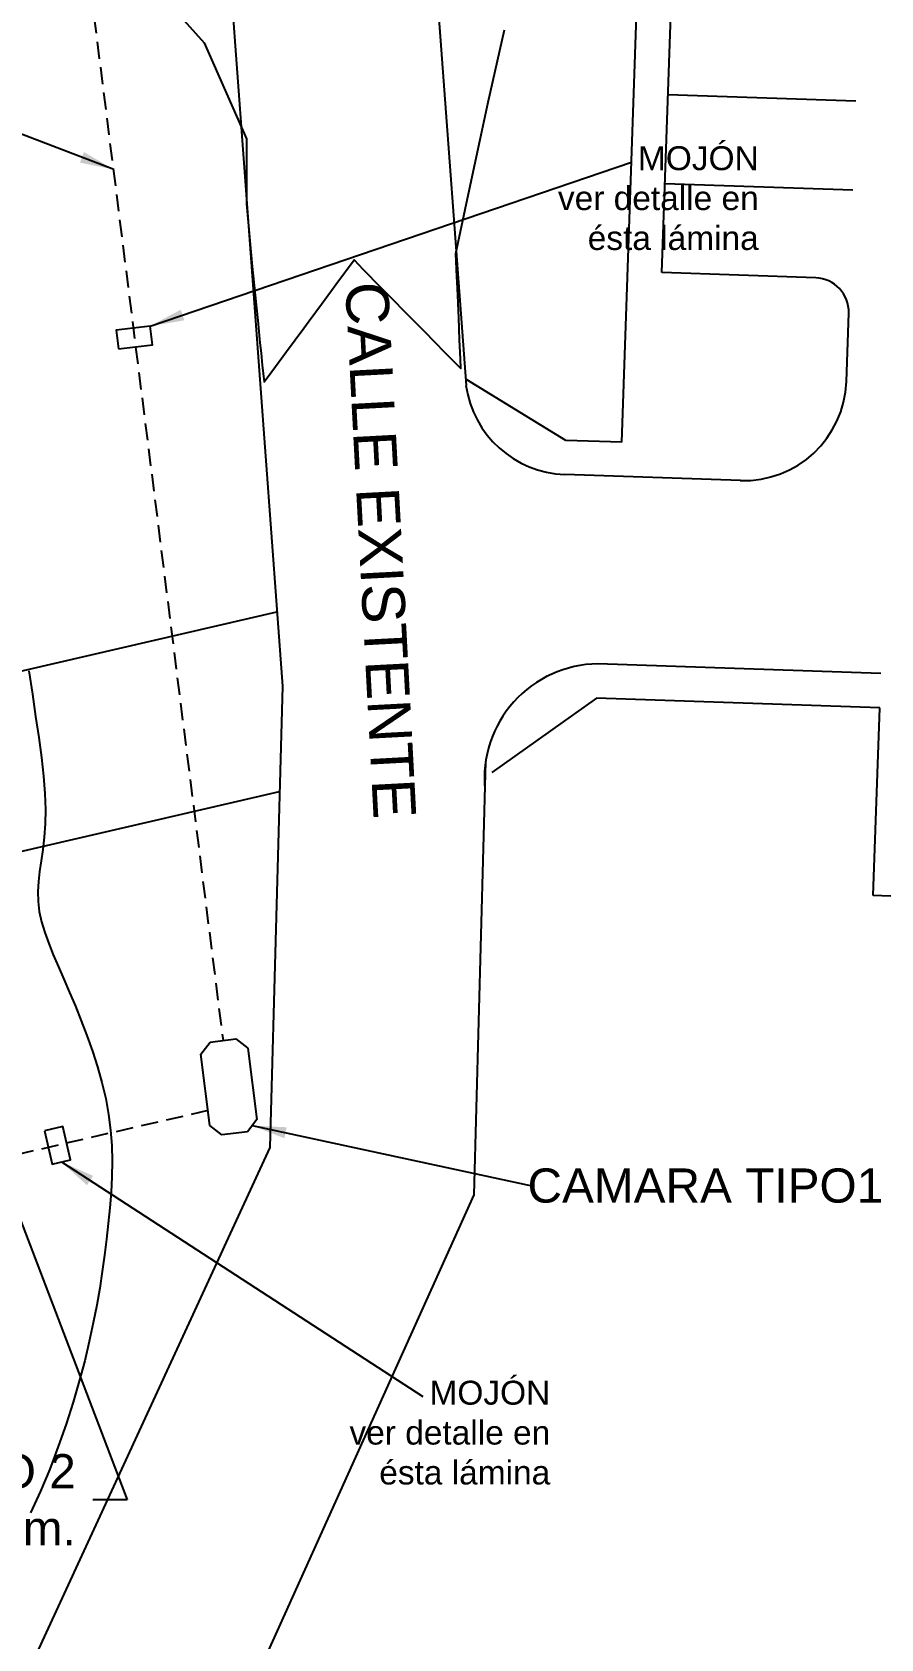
# Model space of a CAD drawing. Extents: x -1592 to 8, y 0 to 418.
# Drawn here: x -1493.5 to -1468.68, y 317.21 to 364.2 of the extents above; entities that cross this region are included whole.
import ezdxf

# ---------------------------------------------------------------- set-up
doc = ezdxf.new("R2010")
doc.units = 0
doc.header["$LTSCALE"] = 0.5
doc.header["$MEASUREMENT"] = 0
doc.linetypes.add('DASHEDX2', pattern=[1.5, 1, -0.5])
for name, color, linetype in [('CALLE', 3, 'CONTINUOUS'), ('DISEÑO-LINEA-PROPIEDAD', 1, 'CONTINUOUS'), ('fib-optica', 2, 'CONTINUOUS'), ('T2', 5, 'CONTINUOUS'), ('TALUD', 5, 'CONTINUOUS'), ('TEXT', 5, 'CONTINUOUS'), ('UCR-CURVAS1', 1, 'CONTINUOUS')]:
    doc.layers.add(name, color=color, linetype=linetype)
doc.styles.add('SANSSERIF', font='sas_____.pfb')
doc.dimstyles.new('1-500', dxfattribs={"dimscale": 5.556, "dimtxt": 0.18, "dimasz": 0.18, "dimexe": 0.18, "dimexo": 0.063, "dimgap": 0.09, "dimtad": 2, "dimtih": 1, "dimtoh": 1, "dimzin": 0, "dimdsep": 46, "dimtxsty": 'SANSSERIF', "dimcen": 0.09, "dimclrd": 6, "dimclre": 6, "dimclrt": 1, "dimaunit": 1, "dimadec": 3, "dimazin": 0, "dimtfac": 1, "dimtofl": 0, "dimtmove": 0, "dimatfit": 3, "dimfxl": 1, "dimtolj": 1, "dimtzin": 0, "dimarcsym": 0})

# ---------------------------------------------------------------- blocks, each defined once
blk = doc.blocks.new('A$C64A730C1')
at = {"layer": 'fib-optica'}
for p, q in [((-2540.862, -587.47), (-2540.462, -587.263)), ((-2540.462, -587.263), (-2539.747, -587.491)), ((-2541.499, -589.471), (-2540.862, -587.47)), ((-2539.747, -587.491), (-2539.541, -587.891)), ((-2539.541, -587.891), (-2540.178, -589.892)), ((-2541.293, -589.871), (-2541.499, -589.471)), ((-2540.578, -590.098), (-2541.293, -589.871)), ((-2540.178, -589.892), (-2540.578, -590.098))]:
    blk.add_line(p, q, dxfattribs=at)

msp = doc.modelspace()

# ---------------------------------------------------------------- linework, layer by layer
at = {"layer": 'CALLE'}
for p, q in [((-1481.996, 369.898), (-1480.814, 353.862)), ((-1487.984, 369.507), (-1486.182, 345.068)), ((-1475.086, 357.167), (-1474.73, 367.561)), ((-1470.588, 357.013), (-1475.086, 357.167)), ((-1469.691, 353.981), (-1469.623, 355.98)), ((-1472.792, 351.085), (-1477.928, 351.261)), ((-1468.683, 345.441), (-1476.962, 345.725)), ((-1486.182, 345.068), (-1486.549, 331.575)), ((-1480.24, 342.865), (-1480.585, 330.193)), ((-1486.549, 331.575), (-1498.691, 305.271)), ((-1480.585, 330.193), (-1493.082, 302.478))]:
    msp.add_line(p, q, dxfattribs=at)
at = {"layer": 'CALLE', "color": 1}
for p, q in [((-1469.411, 362.176), (-1474.908, 362.364)), ((-1469.5, 359.577), (-1474.997, 359.766))]:
    msp.add_line(p, q, dxfattribs=at)
at = {"layer": 'CALLE'}
for centre, radius, start, end in [((-1470.622, 356.014), 1, 358.0402, 88.0402), ((-1477.812, 354.291), 3.033, 188.1355, 267.8022), ((-1472.69, 354.083), 3, 268.0402, 358.0402), ((-1476.921, 342.369), 3.355, 90.6953, 185.3686)]:
    msp.add_arc(centre, radius, start, end, dxfattribs=at)
at = {"layer": 'DISEÑO-LINEA-PROPIEDAD'}
for p, q in [((-1476.256, 352.204), (-1475.695, 368.595)), ((-1477.894, 352.26), (-1480.818, 354.048)), ((-1476.256, 352.204), (-1477.894, 352.26)), ((-1476.996, 344.725), (-1480.059, 342.549)), ((-1468.717, 344.442), (-1476.996, 344.725)), ((-1468.905, 338.945), (-1468.717, 344.442)), ((-1431.229, 337.656), (-1468.905, 338.945))]:
    msp.add_line(p, q, dxfattribs=at)
at = {"layer": 'fib-optica', "linetype": 'DASHEDX2'}
for p, q in [((-1493.099, 375.825), (-1487.92, 334.71)), ((-1488.36, 332.658), (-1497.695, 330.505))]:
    msp.add_line(p, q, dxfattribs=at)
at = {"layer": 'fib-optica'}
for points in [[(-1490.971, 354.932), (-1489.979, 355.057), (-1490.048, 355.603), (-1491.04, 355.478)], [(-1493.14, 332.069), (-1492.915, 331.095), (-1492.379, 331.218), (-1492.604, 332.193)]]:
    msp.add_lwpolyline(points, close=True, dxfattribs=at)
at = {"layer": 'TALUD', "color": 1}
for p, q in [((-1501.068, 343.845), (-1486.348, 347.241)), ((-1499.913, 338.838), (-1486.266, 341.986))]:
    msp.add_line(p, q, dxfattribs=at)
at = {"layer": 'UCR-CURVAS1', "color": 6}
for points, elevation in [([(-1490.758, 366.454), (-1488.471, 363.89), (-1487.235, 361.083), (-1487.235, 359.174), (-1487.07, 357.348), (-1487.041, 357.067), (-1486.983, 356.503), (-1486.974, 356.416), (-1486.943, 356.124), (-1486.906, 355.766), (-1486.895, 355.659), (-1486.839, 355.114), (-1486.808, 354.814), (-1486.772, 354.462), (-1486.721, 353.969), (-1486.494, 354.275), (-1486.062, 354.86), (-1485.558, 355.545), (-1485.404, 355.753), (-1485.042, 356.245), (-1484.746, 356.645), (-1484.621, 356.815), (-1484.088, 357.538), (-1483.828, 357.271), (-1483.305, 356.735), (-1483.224, 356.652), (-1482.954, 356.378), (-1482.623, 356.042), (-1482.525, 355.942), (-1482.022, 355.431), (-1481.745, 355.15), (-1481.421, 354.82), (-1480.966, 354.357), (-1480.978, 354.648), (-1481.001, 355.201), (-1481.028, 355.847), (-1481.036, 356.044), (-1481.056, 356.508), (-1481.072, 356.886), (-1481.078, 357.047), (-1481.107, 357.729), (-1480.772, 359.335), (-1480.401, 361.058), (-1480.169, 362.155), (-1479.687, 364.27)], 1218), ([(-1493.596, 345.517), (-1493.495, 344.838), (-1493.398, 344.188), (-1493.309, 343.571), (-1493.231, 342.989), (-1493.169, 342.443), (-1493.128, 341.936), (-1493.11, 341.469), (-1493.119, 341.044), (-1493.148, 340.656), (-1493.19, 340.299), (-1493.238, 339.967), (-1493.283, 339.654), (-1493.319, 339.355), (-1493.336, 339.063), (-1493.329, 338.772), (-1493.291, 338.478), (-1493.224, 338.177), (-1493.131, 337.868), (-1493.016, 337.548), (-1492.882, 337.215), (-1492.734, 336.867), (-1492.575, 336.501), (-1492.408, 336.117), (-1492.236, 335.712), (-1492.065, 335.288), (-1491.898, 334.85), (-1491.739, 334.4), (-1491.592, 333.942), (-1491.462, 333.478), (-1491.351, 333.013), (-1491.265, 332.549), (-1491.206, 332.089), (-1491.172, 331.633), (-1491.16, 331.179), (-1491.168, 330.726), (-1491.192, 330.272), (-1491.228, 329.818), (-1491.275, 329.36), (-1491.329, 328.899), (-1491.387, 328.432), (-1491.452, 327.956), (-1491.526, 327.469), (-1491.612, 326.967), (-1491.712, 326.448), (-1491.829, 325.907), (-1491.964, 325.341), (-1492.122, 324.749), (-1492.304, 324.127), (-1492.509, 323.485), (-1492.737, 322.831), (-1492.986, 322.174), (-1493.257, 321.525), (-1493.548, 320.892)], 1219)]:
    msp.add_lwpolyline(points, dxfattribs=dict(at, elevation=elevation))

# ---------------------------------------------------------------- block references
at = {"layer": 'fib-optica', "rotation": 204.8561025501244}
msp.add_blockref('A$C64A730C1', (-3545.485, -1268.681), dxfattribs=at)

# ---------------------------------------------------------------- texts
at = {"layer": 'T2', "style": 'SANSSERIF'}
msp.add_text('CALLE EXISTENTE', height=1.25, rotation=273.0448, dxfattribs=at).set_placement((-1484.348, 356.862))
at = {"layer": 'TEXT', "color": 5, "attachment_point": 6, "style": 'SANSSERIF'}
for s, insert, char_height in [('{\\Fsas_____.pfb;MOJÓN \\Pver detalle en\\Pésta lámina}', (-1472.255, 359.34, 1220.5), 0.7), ('{\\Fsas_____.pfb;CAMARA TIPO1}', (-1468.614, 330.459, 1220.5), 1), ('{\\Fsas_____.pfb;MOJÓN \\Pver detalle en\\Pésta lámina}', (-1478.351, 323.236, 2439.5), 0.7), ('{\\Fsas_____.pfb;CANAL TIPO 2\\PL= 13.7m.}', (-1492.225, 321.271), 1)]:
    msp.add_mtext(s, dxfattribs=dict(at, insert=insert, char_height=char_height))

# ---------------------------------------------------------------- leaders
at = {"layer": 'TEXT', "annotation_type": 0, "has_hookline": 1, "hookline_direction": 1}
for points, text_width in [([(-1491.111, 360.181), (-1497.143, 362.477), (-1498.143, 362.477)], 8.568), ([(-1494.537, 331.25), (-1490.725, 321.271), (-1491.725, 321.271)], 9.173)]:
    msp.add_leader(points, dimstyle='1-500', override={"dimgap": 0.09, "dimtad": 0}, dxfattribs=dict(at, text_width=text_width))
at = {"layer": 'TEXT'}
for points in [[(-1490.048, 355.603, 1220.5), (-1475.976, 360.399, 1220.5)], [(-1487.068, 332.22, 1220.5), (-1478.889, 330.459, 1220.5)], [(-1492.647, 331.156, 2439.5), (-1482.072, 324.295, 2439.5)]]:
    msp.add_leader(points, dimstyle='1-500', override={"dimgap": 0.09, "dimtad": 0}, dxfattribs=at)

doc.saveas('drawing.dxf')
